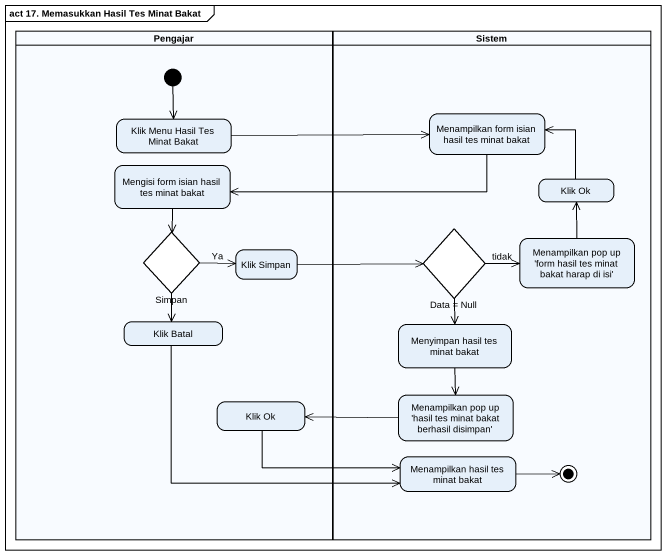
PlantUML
@startuml
mainframe act 17. Memasukkan Hasil Tes Minat Bakat
hide empty description
state Pengajar <<partition>> {
  state "Klik Menu Hasil Tes Minat Bakat" as Klik_Menu_Hasil_Tes_Minat
  state "Mengisi form isian hasil tes minat bakat" as Mengisi_form_isian_hasil
  state Simpan <<choice>>
  state "Klik Simpan" as Klik_Simpan
  state "Klik Batal" as Klik_Batal
  state "Klik Ok" as Klik_Ok_2
  [*] --> Klik_Menu_Hasil_Tes_Minat
}
state Sistem <<partition>> {
  state "Menampilkan form isian hasil tes minat bakat" as Menampilkan_form_isian
  state "Klik Ok" as Klik_Ok
  state "Data = Null" as Data_Null <<choice>>
  state "Menampilkan pop up 'form hasil tes minat bakat harap di isi'" as Menampilkan_pop_up_form
  state "Menyimpan hasil tes minat bakat" as Menyimpan_hasil_tes_minat
  state "Menampilkan pop up 'hasil tes minat bakat berhasil disimpan'" as Menampilkan_pop_up_hasil
  state "Menampilkan hasil tes minat bakat" as Menampilkan_hasil_tes_minat
  Menampilkan_hasil_tes_minat -right-> [*]
}
Klik_Menu_Hasil_Tes_Minat -right-> Menampilkan_form_isian
Menampilkan_form_isian -left-> Mengisi_form_isian_hasil
Mengisi_form_isian_hasil --> Simpan
Klik_Ok -up-> Menampilkan_form_isian
Simpan -right-> Klik_Simpan : Ya
Simpan --> Klik_Batal
Data_Null -right-> Menampilkan_pop_up_form : tidak
Data_Null --> Menyimpan_hasil_tes_minat
Menampilkan_pop_up_form -up-> Klik_Ok
Klik_Simpan -right-> Data_Null
Klik_Batal -right-> Menampilkan_hasil_tes_minat
Menyimpan_hasil_tes_minat --> Menampilkan_pop_up_hasil
Klik_Ok_2 -right-> Menampilkan_hasil_tes_minat
Menampilkan_pop_up_hasil -left-> Klik_Ok_2
@enduml
